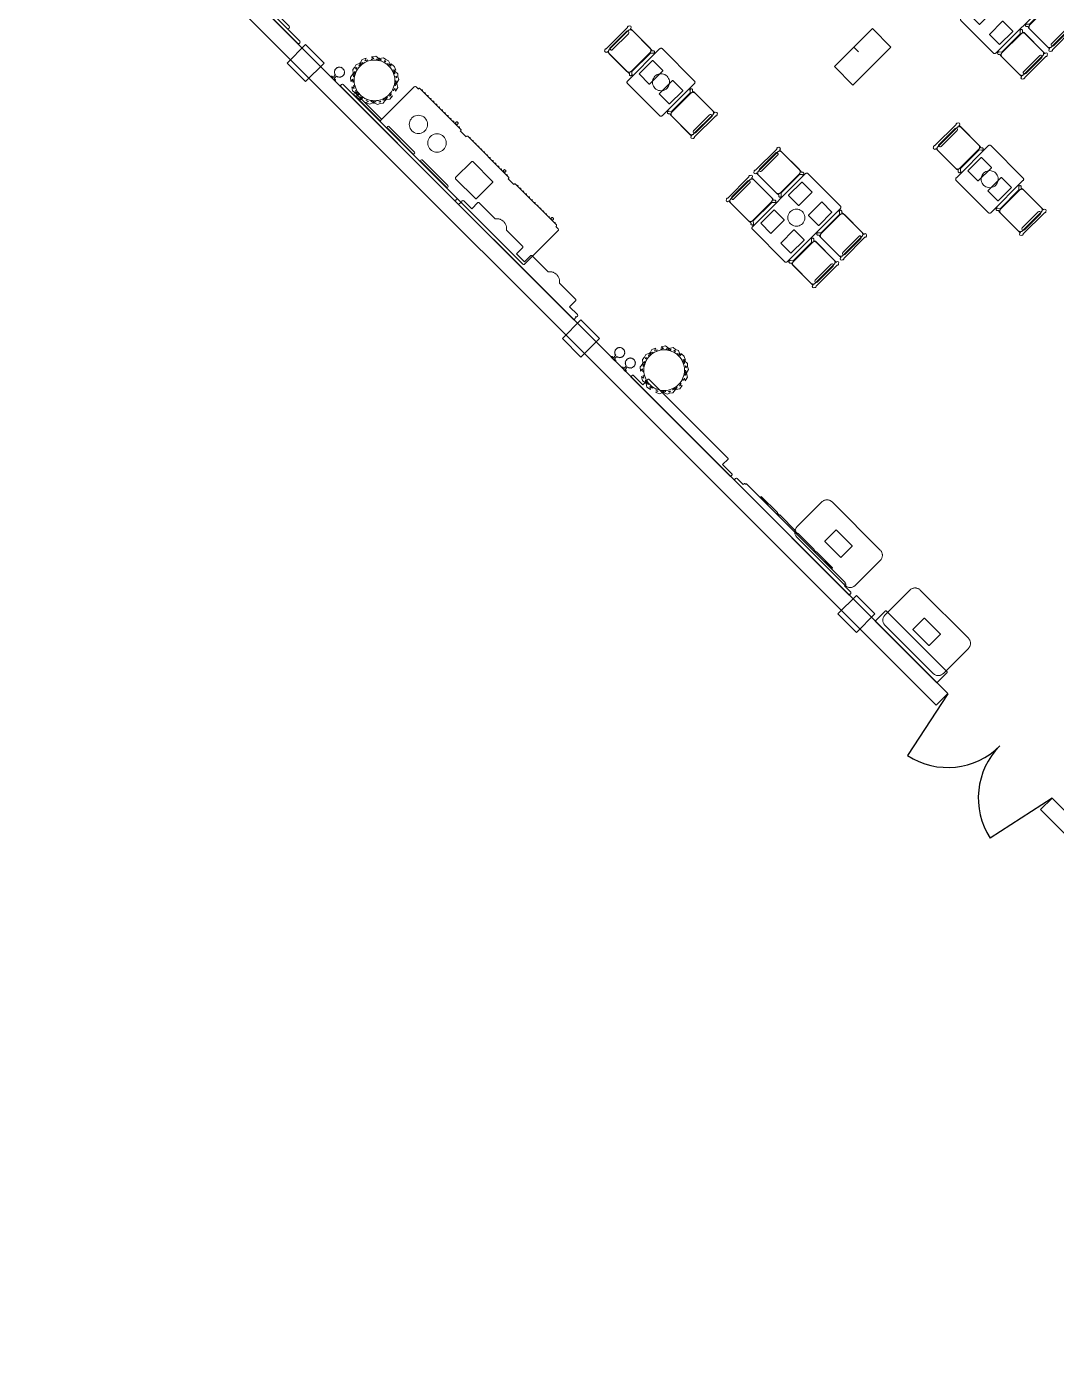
# Model space of a CAD drawing. Extents: x 2172.2 to 2210.6, y 415.3 to 458.1.
# Drawn here: x 2172.39 to 2188.09, y 416.84 to 437.28 of the extents above; entities that cross this region are included whole.
import ezdxf

# ---------------------------------------------------------------- set-up
doc = ezdxf.new("R2010")
doc.units = 0
for name, color, linetype, lineweight in [('AYAA_M3_CHAIRS', 7, 'CONTINUOUS', 18), ('AYAA_M3_COLUMNS', 7, 'CONTINUOUS', 30), ('AYAA_M3_FINE_DETAIL', 7, 'CONTINUOUS', 9), ('AYAA_M3_PLANTS', 7, 'CONTINUOUS', 18), ('AYAA_M3_SERVICE', 7, 'CONTINUOUS', 18), ('AYAA_M3_TABLES', 7, 'CONTINUOUS', 18), ('AYAA_M3_WALL_DECOR', 7, 'CONTINUOUS', 13), ('AYAA_M3_WALL_LIGHTS', 7, 'CONTINUOUS', 13), ('AYAA_M3_WALLS', 7, 'CONTINUOUS', 30)]:
    doc.layers.add(name, color=color, linetype=linetype, lineweight=lineweight)

# ---------------------------------------------------------------- blocks, each defined once
blk = doc.blocks.new('AYAA_M3_ARCHITECTURE')
at = {"layer": 'AYAA_M3_COLUMNS', "linetype": 'CONTINUOUS', "lineweight": -2}
for points in [[(-4.993355, 2.969164), (-4.710547, 3.251969), (-4.427707, 2.969129), (-5.007532, 2.389305), (-5.29034, 2.67218), (-4.993366, 2.969152), (-4.921082, 2.896874)], [(-13.071875, 2.724963), (-13.354713, 2.442124), (-13.637522, 2.724998), (-13.354713, 3.007803)], [(-9.155142, -1.192626), (-8.872302, -1.475465), (-9.155142, -1.758305), (-9.43795, -1.47543)], [(-4.672302, -5.675465), (-4.955142, -5.958305), (-5.23795, -5.67543), (-4.955142, -5.392626)]]:
    blk.add_lwpolyline(points, close=True, dxfattribs=at)
at = {"layer": 'AYAA_M3_WALLS', "linetype": 'CONTINUOUS', "lineweight": -2}
for points in [[(-17.430969, 6.977996), (-3.56182, -6.891153), (-3.738596, -7.06793), (-17.607746, 6.80122)], [(6.354817, -17.161343), (-2.147606, -8.65892), (-1.970829, -8.482143), (6.531594, -16.984568)]]:
    blk.add_lwpolyline(points, close=True, dxfattribs=at)
blk = doc.blocks.new('AYAA_M3_DOOR_D3')
at = {"color": 0, "linetype": 'CONTINUOUS'}
for points in [[(-1.125, 0), (-0.891, 1.1)], [(1.125, 0), (0.891, 1.1)]]:
    blk.add_lwpolyline(points, dxfattribs=at)
at = {"color": 0}
for centre, start, end in [((-1.125, 0), 0, 78), ((1.125, 0), 102, 180)]:
    blk.add_arc(centre, 1.125, start, end, dxfattribs=at)
blk = doc.blocks.new('AYAA_M3_UNIQUE_WALL_COMPOSITION_08')
at = {"color": 0, "linetype": 'CONTINUOUS', "lineweight": -2}
blk.add_lwpolyline([(-0.6648, 0.008), (0.6648, 0.008), (0.6648, -0.003), (0.663994, -0.003), (0.6648, -0.006), (0.6648, -0.214), (0.663998, -0.216996), (0.661796, -0.219198), (0.6588, -0.22), (-0.6588, -0.22), (-0.661796, -0.219198), (-0.663998, -0.216996), (-0.6648, -0.214), (-0.6648, -0.006), (-0.663994, -0.003), (-0.6648, -0.003)], close=True, dxfattribs=at)
blk = doc.blocks.new('AYAA_M3_SCONCE')
at = {"color": 0, "linetype": 'CONTINUOUS', "lineweight": -2}
blk.add_lwpolyline([(-0.066057, -0.178967), (-0.064423, -0.178291), (-0.064952, -0.1775), (-0.069291, -0.168701), (-0.071015, -0.163622), (-0.072921, -0.164412), (-0.075043, -0.163533), (-0.075921, -0.161412), (-0.075043, -0.15929), (-0.072921, -0.158412), (-0.072618, -0.158538), (-0.074358, -0.149789), (-0.074835, -0.142517), (-0.076, -0.143), (-0.078121, -0.142121), (-0.079, -0.14), (-0.078121, -0.137879), (-0.076, -0.137), (-0.074835, -0.137483), (-0.074358, -0.130211), (-0.072618, -0.121462), (-0.072921, -0.121588), (-0.075043, -0.12071), (-0.075921, -0.118588), (-0.075043, -0.116467), (-0.072921, -0.115588), (-0.071015, -0.116378), (-0.069291, -0.111299), (-0.064952, -0.1025), (-0.064423, -0.101709), (-0.066057, -0.101033), (-0.066935, -0.098911), (-0.066057, -0.09679), (-0.063935, -0.095911), (-0.061814, -0.09679), (-0.061555, -0.097416), (-0.059501, -0.094343), (-0.053033, -0.086967), (-0.050898, -0.085095), (-0.051891, -0.084684), (-0.052769, -0.082563), (-0.051891, -0.080442), (-0.049769, -0.079563), (-0.047648, -0.080442), (-0.0471, -0.081764), (-0.045657, -0.080499), (-0.0375, -0.075048), (-0.033493, -0.073072), (-0.033693, -0.072989), (-0.034572, -0.070868), (-0.033693, -0.068747), (-0.031572, -0.067868), (-0.02945, -0.068747), (-0.028646, -0.07069), (-0.019411, -0.067556), (-0.013177, -0.066316), (-0.013816, -0.064774), (-0.012937, -0.062652), (-0.012, -0.062264), (-0.012, -0.014), (-0.037, -0.014), (-0.040995, -0.012931), (-0.043931, -0.009995), (-0.045, -0.006), (-0.043931, -0.002005), (-0.040995, 0.000931), (-0.037, 0.002), (0.037, 0.002), (0.040995, 0.000931), (0.043931, -0.002005), (0.045, -0.006), (0.043931, -0.009995), (0.040995, -0.012931), (0.037, -0.014), (0.012, -0.014), (0.012, -0.062264), (0.012937, -0.062652), (0.013816, -0.064774), (0.013177, -0.066316), (0.019411, -0.067556), (0.028646, -0.07069), (0.02945, -0.068747), (0.031572, -0.067868), (0.033693, -0.068747), (0.034572, -0.070868), (0.033693, -0.072989), (0.033493, -0.073072), (0.0375, -0.075048), (0.045657, -0.080499), (0.0471, -0.081764), (0.047648, -0.080442), (0.049769, -0.079563), (0.051891, -0.080442), (0.052769, -0.082563), (0.051891, -0.084684), (0.050898, -0.085095), (0.053033, -0.086967), (0.059501, -0.094343), (0.061555, -0.097416), (0.061814, -0.09679), (0.063935, -0.095911), (0.066057, -0.09679), (0.066935, -0.098911), (0.066057, -0.101033), (0.064423, -0.101709), (0.064952, -0.1025), (0.069291, -0.111299), (0.071015, -0.116378), (0.072921, -0.115588), (0.075043, -0.116467), (0.075921, -0.118588), (0.075043, -0.12071), (0.072921, -0.121588), (0.072618, -0.121462), (0.074358, -0.130211), (0.074835, -0.137483), (0.076, -0.137), (0.078121, -0.137879), (0.079, -0.14), (0.078121, -0.142121), (0.076, -0.143), (0.074835, -0.142517), (0.074358, -0.149789), (0.072618, -0.158538), (0.072921, -0.158412), (0.075043, -0.15929), (0.075921, -0.161412), (0.075043, -0.163533), (0.072921, -0.164412), (0.071015, -0.163622), (0.069291, -0.168701), (0.064952, -0.1775), (0.064423, -0.178291), (0.066057, -0.178967), (0.066935, -0.181089), (0.066057, -0.18321), (0.063935, -0.184089), (0.061814, -0.18321), (0.061555, -0.182584), (0.059501, -0.185657), (0.053033, -0.193033), (0.050898, -0.194905), (0.051891, -0.195316), (0.052769, -0.197437), (0.051891, -0.199558), (0.049769, -0.200437), (0.047648, -0.199558), (0.0471, -0.198236), (0.045657, -0.199501), (0.0375, -0.204952), (0.033493, -0.206928), (0.033693, -0.207011), (0.034572, -0.209132), (0.033693, -0.211253), (0.031572, -0.212132), (0.02945, -0.211253), (0.028646, -0.20931), (0.019411, -0.212444), (0.013177, -0.213684), (0.013816, -0.215226), (0.012937, -0.217348), (0.010816, -0.218226), (0.008695, -0.217348), (0.007816, -0.215226), (0.008131, -0.214467), (0, -0.215), (-0.008131, -0.214467), (-0.007816, -0.215226), (-0.008695, -0.217348), (-0.010816, -0.218226), (-0.012937, -0.217348), (-0.013816, -0.215226), (-0.013177, -0.213684), (-0.019411, -0.212444), (-0.028646, -0.20931), (-0.02945, -0.211253), (-0.031572, -0.212132), (-0.033693, -0.211253), (-0.034572, -0.209132), (-0.033693, -0.207011), (-0.033493, -0.206928), (-0.0375, -0.204952), (-0.045657, -0.199501), (-0.0471, -0.198236), (-0.047648, -0.199558), (-0.049769, -0.200437), (-0.051891, -0.199558), (-0.052769, -0.197437), (-0.051891, -0.195316), (-0.050898, -0.194905), (-0.053033, -0.193033), (-0.059501, -0.185657), (-0.061555, -0.182584), (-0.061814, -0.18321), (-0.063935, -0.184089), (-0.066057, -0.18321), (-0.066935, -0.181089)], close=True, dxfattribs=at)
blk = doc.blocks.new('AYAA_M3_UNIQUE_WALL_COMPOSITION_21')
at = {"color": 0, "linetype": 'CONTINUOUS', "lineweight": -2}
for points in [[(-1.086511, -0.075719), (-1.091239, -0.070992), (-1.09296, -0.06456), (-1.09296, -0.04524), (-1.22544, -0.04524), (-1.233709, -0.043028), (-1.239788, -0.036949), (-1.242, -0.02868), (-1.242, -0.0204), (-1.239788, -0.012131), (-1.234257, -0.0066), (-1.242, -0.0066), (-1.242, 0.00352), (1.242, 0.00352), (1.242, -0.0066), (1.234257, -0.0066), (1.239788, -0.012131), (1.242, -0.0204), (1.242, -0.02868), (1.239788, -0.036949), (1.233709, -0.043028), (1.22544, -0.04524), (1.09296, -0.04524), (1.09296, -0.06456), (1.091239, -0.070992), (1.086511, -0.075719), (1.08008, -0.07744), (1.064778, -0.07744), (1.065357, -0.077595), (1.067045, -0.079283), (1.06766, -0.08158), (1.06766, -0.08342), (1.067046, -0.085717), (1.065357, -0.087405), (1.06306, -0.08802), (-1.06306, -0.08802), (-1.065357, -0.087405), (-1.067045, -0.085717), (-1.06766, -0.08342), (-1.06766, -0.08158), (-1.067045, -0.079283), (-1.065357, -0.077595), (-1.064778, -0.07744), (-1.08008, -0.07744)], [(-0.617262, -0.101504), (-0.619418, -0.0963), (-0.617262, -0.091096), (-0.612058, -0.08894), (0.612058, -0.08894), (0.617253, -0.091096), (0.619405, -0.0963), (0.617253, -0.101504), (0.612058, -0.10366), (0.77004, -0.10366), (0.771054, -0.104738), (0.771474, -0.10734), (0.771054, -0.109942), (0.77004, -0.11102), (0.42228, -0.11102), (0.421266, -0.109942), (0.420846, -0.10734), (0.421266, -0.104738), (0.42228, -0.10366), (0.3726, -0.10366), (0.373614, -0.104738), (0.374034, -0.10734), (0.373614, -0.109942), (0.3726, -0.11102), (0.02484, -0.11102), (0.023826, -0.109942), (0.023406, -0.10734), (0.023826, -0.104738), (0.02484, -0.10366), (-0.02484, -0.10366), (-0.023826, -0.104738), (-0.023406, -0.10734), (-0.023826, -0.109942), (-0.02484, -0.11102), (-0.3726, -0.11102), (-0.373614, -0.109942), (-0.374034, -0.10734), (-0.373614, -0.104738), (-0.3726, -0.10366), (-0.42228, -0.10366), (-0.421266, -0.104738), (-0.420846, -0.10734), (-0.421266, -0.109942), (-0.42228, -0.11102), (-0.77004, -0.11102), (-0.771054, -0.109942), (-0.771474, -0.10734), (-0.771054, -0.104738), (-0.77004, -0.10366), (-0.612058, -0.10366)]]:
    blk.add_lwpolyline(points, close=True, dxfattribs=at)
blk = doc.blocks.new('AYAA_M3_UNIQUE_WALL_COMPOSITION_22')
at = {"color": 0, "linetype": 'CONTINUOUS', "lineweight": -2}
blk.add_lwpolyline([(-0.857209, -0.178019), (-0.859255, -0.175973), (-0.86, -0.17319), (-0.86, -0.05494), (-1.060667, -0.05494), (-1.067824, -0.053025), (-1.073085, -0.047764), (-1.075, -0.040606), (-1.075, -0.03344), (-1.073085, -0.026283), (-1.068298, -0.021495), (-1.075, -0.021495), (-1.075, -0.012736), (1.075, -0.012736), (1.075, -0.021495), (1.068298, -0.021495), (1.073085, -0.026283), (1.075, -0.03344), (1.075, -0.040606), (1.073085, -0.047764), (1.067824, -0.053025), (1.060667, -0.05494), (0.86, -0.05494), (0.86, -0.17319), (0.859255, -0.175973), (0.857209, -0.178019), (0.854426, -0.178764), (-0.854426, -0.178764)], close=True, dxfattribs=at)
blk = doc.blocks.new('AYAA_M3_UNIQUE_WALL_COMPOSITION_23')
at = {"color": 0, "linetype": 'CONTINUOUS', "lineweight": -2}
blk.add_lwpolyline([(-0.600037, -0.254052), (-0.609418, -0.251864), (-0.618636, -0.249068), (-0.627651, -0.245675), (-0.636425, -0.2417), (-0.64492, -0.237159), (-0.6531, -0.232072), (-0.66093, -0.226462), (-0.668376, -0.220351), (-0.675406, -0.213766), (-0.681991, -0.206736), (-0.688102, -0.19929), (-0.692981, -0.19248), (-1.0465, -0.19248), (-1.051094, -0.191251), (-1.054471, -0.187874), (-1.0557, -0.18328), (-1.0557, -0.04942), (-1.22544, -0.04942), (-1.233709, -0.047208), (-1.239788, -0.041129), (-1.242, -0.03286), (-1.242, -0.02458), (-1.239788, -0.016311), (-1.233709, -0.010232), (-1.22716, -0.00848), (-1.242, -0.00848), (-1.242, 0.04488), (1.242, 0.04488), (1.242, -0.00848), (1.22716, -0.00848), (1.233709, -0.010232), (1.239788, -0.016311), (1.242, -0.02458), (1.242, -0.03286), (1.239788, -0.041129), (1.233709, -0.047208), (1.22544, -0.04942), (1.0557, -0.04942), (1.0557, -0.18328), (1.054471, -0.187874), (1.051094, -0.191251), (1.0465, -0.19248), (0.692981, -0.19248), (0.688102, -0.19929), (0.681991, -0.206736), (0.675406, -0.213766), (0.668376, -0.220351), (0.66093, -0.226462), (0.6531, -0.232072), (0.64492, -0.237159), (0.636425, -0.2417), (0.627651, -0.245675), (0.618636, -0.249068), (0.609418, -0.251864), (0.600037, -0.254052), (0.590533, -0.255621), (0.580947, -0.256565), (0.57132, -0.25688), (0.561693, -0.256565), (0.552107, -0.255621), (0.542603, -0.254052), (0.533222, -0.251864), (0.524004, -0.249068), (0.514989, -0.245675), (0.506215, -0.2417), (0.49772, -0.237159), (0.48954, -0.232072), (0.48171, -0.226462), (0.474264, -0.220351), (0.467234, -0.213766), (0.460649, -0.206736), (0.454538, -0.19929), (0.449659, -0.19248), (0.09614, -0.19248), (0.091546, -0.191251), (0.088169, -0.187874), (0.08694, -0.18328), (0.08694, -0.04942), (-0.08694, -0.04942), (-0.08694, -0.18328), (-0.088169, -0.187874), (-0.091546, -0.191251), (-0.09614, -0.19248), (-0.449659, -0.19248), (-0.454538, -0.19929), (-0.460649, -0.206736), (-0.467234, -0.213766), (-0.474264, -0.220351), (-0.48171, -0.226462), (-0.48954, -0.232072), (-0.49772, -0.237159), (-0.506215, -0.2417), (-0.514989, -0.245675), (-0.524004, -0.249068), (-0.533222, -0.251864), (-0.542603, -0.254052), (-0.552107, -0.255621), (-0.561693, -0.256565), (-0.57132, -0.25688), (-0.580947, -0.256565), (-0.590533, -0.255621)], close=True, dxfattribs=at)
blk = doc.blocks.new('AYAA_M3_UNIQUE_WALL_COMPOSITION_24')
at = {"color": 0, "linetype": 'CONTINUOUS', "lineweight": -2}
for points in [[(-1.242, -0.00548), (-1.242, 0.00464), (1.242, 0.00464), (1.242, -0.00548), (1.234257, -0.00548), (1.239788, -0.011011), (1.242, -0.01928), (1.242, -0.02756), (1.239788, -0.035829), (1.233709, -0.041908), (1.22544, -0.04412), (-1.22544, -0.04412), (-1.233709, -0.041908), (-1.239788, -0.035829), (-1.242, -0.02756), (-1.242, -0.01928), (-1.239788, -0.011011), (-1.234257, -0.00548)], [(-1.00807, -0.05587), (-0.99636, -0.05102), (-0.44436, -0.05102), (-0.434219, -0.05587), (-0.430019, -0.06758), (-0.434219, -0.07929), (-0.44436, -0.08414), (-0.99636, -0.08414), (-1.00807, -0.07929), (-1.01292, -0.06758)], [(-0.276, -0.05102), (0.276, -0.05102), (0.286141, -0.05587), (0.290341, -0.06758), (0.286141, -0.07929), (0.276, -0.08414), (-0.276, -0.08414), (-0.28771, -0.07929), (-0.29256, -0.06758), (-0.28771, -0.05587)], [(0.44436, -0.05102), (0.99636, -0.05102), (1.006501, -0.05587), (1.010701, -0.06758), (1.006501, -0.07929), (0.99636, -0.08414), (0.44436, -0.08414), (0.43265, -0.07929), (0.4278, -0.06758), (0.43265, -0.05587)]]:
    blk.add_lwpolyline(points, close=True, dxfattribs=at)
blk = doc.blocks.new('AYAA_M3_UNIQUE_WALL_COMPOSITION_25')
at = {"color": 0, "linetype": 'CONTINUOUS', "lineweight": -2}
for points in [[(-1.242, 0.00436), (1.242, 0.00436), (1.242, -0.00576), (1.234257, -0.00576), (1.239788, -0.011291), (1.242, -0.01956), (1.242, -0.02784), (1.239788, -0.036109), (1.233709, -0.042188), (1.22544, -0.0444), (-1.22544, -0.0444), (-1.233709, -0.042188), (-1.239788, -0.036109), (-1.242, -0.02784), (-1.242, -0.01956), (-1.239788, -0.011291), (-1.234257, -0.00576), (-1.242, -0.00576)], [(-0.945518, -0.04486), (-0.596095, -0.04486), (-0.584101, -0.049834), (-0.572093, -0.04486), (-0.314493, -0.04486), (-0.298243, -0.051597), (-0.291512, -0.06786), (-0.298243, -0.084123), (-0.314493, -0.09086), (-0.572093, -0.09086), (-0.584101, -0.085886), (-0.596095, -0.09086), (-0.945518, -0.09086), (-0.961781, -0.084123), (-0.968518, -0.06786), (-0.961781, -0.051597)], [(-0.268469, -0.04486), (0.1288, -0.04486), (0.137619, -0.04852), (0.146454, -0.04486), (0.404054, -0.04486), (0.41477, -0.049303), (0.425495, -0.04486), (0.921633, -0.04486), (0.937866, -0.051597), (0.94459, -0.06786), (0.937866, -0.084123), (0.921633, -0.09086), (0.425495, -0.09086), (0.41477, -0.086417), (0.404054, -0.09086), (0.146454, -0.09086), (0.137619, -0.0872), (0.1288, -0.09086), (-0.268469, -0.09086), (-0.284733, -0.084123), (-0.291469, -0.06786), (-0.284733, -0.051597)]]:
    blk.add_lwpolyline(points, close=True, dxfattribs=at)
blk = doc.blocks.new('AYAA_M3_DINING_TWO_SQUARE')
at = {"color": 0, "linetype": 'CONTINUOUS', "lineweight": -2}
blk.add_lwpolyline([(-0.374615, 0.353911), (-0.373471, 0.357725), (-0.371594, 0.36135), (-0.369032, 0.364695), (-0.365847, 0.367678), (-0.362118, 0.370225), (-0.357937, 0.372275), (-0.353407, 0.373776), (-0.348639, 0.374692), (-0.34375, 0.375), (0.34375, 0.375), (0.348639, 0.374692), (0.353407, 0.373776), (0.357937, 0.372275), (0.362118, 0.370225), (0.365847, 0.367678), (0.369032, 0.364695), (0.371594, 0.36135), (0.373471, 0.357725), (0.374615, 0.353911), (0.375, 0.35), (0.375, -0.35), (0.374615, -0.353911), (0.373471, -0.357725), (0.371594, -0.36135), (0.369032, -0.364695), (0.365847, -0.367678), (0.362118, -0.370225), (0.357937, -0.372275), (0.353407, -0.373776), (0.348639, -0.374692), (0.34375, -0.375), (-0.34375, -0.375), (-0.348639, -0.374692), (-0.353407, -0.373776), (-0.357937, -0.372275), (-0.362118, -0.370225), (-0.365847, -0.367678), (-0.369032, -0.364695), (-0.371594, -0.36135), (-0.373471, -0.357725), (-0.374615, -0.353911), (-0.375, -0.35), (-0.375, 0.35)], close=True, dxfattribs=at)
at = {"layer": 'AYAA_M3_FINE_DETAIL', "linetype": 'CONTINUOUS', "lineweight": -2}
for points in [[(-0.144733, 0.106001), (-0.145, 0.107), (-0.145, 0.323), (-0.144733, 0.323999), (-0.143999, 0.324733), (-0.143, 0.325), (0.143, 0.325), (0.143999, 0.324733), (0.144733, 0.323999), (0.145, 0.323), (0.145, 0.107), (0.144733, 0.106001), (0.143999, 0.105267), (0.143, 0.105), (-0.143, 0.105), (-0.143999, 0.105267)], [(-0.123637, 0.040172), (-0.115831, 0.059019), (-0.105172, 0.076412), (-0.091924, 0.091924), (-0.076412, 0.105172), (-0.059019, 0.115831), (-0.040172, 0.123637), (-0.020336, 0.128399), (0, 0.13), (0.020336, 0.128399), (0.040172, 0.123637), (0.059019, 0.115831), (0.076412, 0.105172), (0.091924, 0.091924), (0.105172, 0.076412), (0.115831, 0.059019), (0.123637, 0.040172), (0.128399, 0.020336), (0.13, 0), (0.128399, -0.020336), (0.123637, -0.040172), (0.115831, -0.059019), (0.105172, -0.076412), (0.091924, -0.091924), (0.076412, -0.105172), (0.059019, -0.115831), (0.040172, -0.123637), (0.020336, -0.128399), (0, -0.13), (-0.020336, -0.128399), (-0.040172, -0.123637), (-0.059019, -0.115831), (-0.076412, -0.105172), (-0.091924, -0.091924), (-0.105172, -0.076412), (-0.115831, -0.059019), (-0.123637, -0.040172), (-0.128399, -0.020336), (-0.13, 0), (-0.128399, 0.020336)], [(-0.144733, -0.106001), (-0.143999, -0.105267), (-0.143, -0.105), (0.143, -0.105), (0.143999, -0.105267), (0.144733, -0.106001), (0.145, -0.107), (0.145, -0.323), (0.144733, -0.323999), (0.143999, -0.324733), (0.143, -0.325), (-0.143, -0.325), (-0.143999, -0.324733), (-0.144733, -0.323999), (-0.145, -0.323), (-0.145, -0.107)]]:
    blk.add_lwpolyline(points, close=True, dxfattribs=at)
blk = doc.blocks.new('AYAA_M3_CHAIR_OLIVE')
at = {"color": 0, "linetype": 'CONTINUOUS', "lineweight": -2}
for points in [[(-0.255, -0.233), (-0.242972, -0.233), (-0.245992, -0.22998), (-0.25, -0.215), (-0.25, 0.215), (-0.245992, 0.22998), (-0.240149, 0.235823), (-0.252556, 0.249383), (-0.254118, 0.250179), (-0.258321, 0.254382), (-0.26102, 0.259679), (-0.26195, 0.26555), (-0.26102, 0.271421), (-0.258321, 0.276718), (-0.254118, 0.280921), (-0.248821, 0.28362), (-0.24295, 0.28455), (-0.237079, 0.28362), (-0.231782, 0.280921), (-0.227579, 0.276718), (-0.22608, 0.273776), (-0.20172, 0.24715), (-0.200943, 0.245), (0.200943, 0.245), (0.20172, 0.24715), (0.22608, 0.273776), (0.227579, 0.276718), (0.231782, 0.280921), (0.237079, 0.28362), (0.24295, 0.28455), (0.248821, 0.28362), (0.254118, 0.280921), (0.258321, 0.276718), (0.26102, 0.271421), (0.26195, 0.26555), (0.26102, 0.259679), (0.258321, 0.254382), (0.254118, 0.250179), (0.252556, 0.249383), (0.240149, 0.235823), (0.245992, 0.22998), (0.25, 0.215), (0.25, -0.215), (0.245992, -0.22998), (0.242972, -0.233), (0.255, -0.233), (0.270556, -0.239444), (0.277, -0.255), (0.270556, -0.270556), (0.259027, -0.275332), (0.258321, -0.276718), (0.254118, -0.280921), (0.248821, -0.28362), (0.24295, -0.28455), (0.237079, -0.28362), (0.231782, -0.280921), (0.227861, -0.277), (-0.227861, -0.277), (-0.231782, -0.280921), (-0.237079, -0.28362), (-0.24295, -0.28455), (-0.248821, -0.28362), (-0.254118, -0.280921), (-0.258321, -0.276718), (-0.259027, -0.275332), (-0.270556, -0.270556), (-0.277, -0.255), (-0.270556, -0.239444)], [(-0.247475, -0.204863), (-0.248872, -0.200013), (-0.249717, -0.195038), (-0.25, -0.19), (-0.25, 0.19), (-0.249717, 0.195038), (-0.248872, 0.200013), (-0.247475, 0.204863), (-0.245544, 0.209525), (-0.243103, 0.213941), (-0.240182, 0.218057), (-0.23682, 0.22182), (-0.233057, 0.225182), (-0.228941, 0.228103), (-0.224525, 0.230544), (-0.219863, 0.232475), (-0.215013, 0.233872), (-0.210038, 0.234717), (-0.205, 0.235), (0.205, 0.235), (0.210038, 0.234717), (0.215013, 0.233872), (0.219863, 0.232475), (0.224525, 0.230544), (0.228941, 0.228103), (0.233057, 0.225182), (0.23682, 0.22182), (0.240182, 0.218057), (0.243103, 0.213941), (0.245544, 0.209525), (0.247475, 0.204863), (0.248872, 0.200013), (0.249717, 0.195038), (0.25, 0.19), (0.25, -0.19), (0.249717, -0.195038), (0.248872, -0.200013), (0.247475, -0.204863), (0.245544, -0.209525), (0.243103, -0.213941), (0.240182, -0.218057), (0.23682, -0.22182), (0.233057, -0.225182), (0.228941, -0.228103), (0.224525, -0.230544), (0.219863, -0.232475), (0.215013, -0.233872), (0.210038, -0.234717), (0.205, -0.235), (-0.205, -0.235), (-0.210038, -0.234717), (-0.215013, -0.233872), (-0.219863, -0.232475), (-0.224525, -0.230544), (-0.228941, -0.228103), (-0.233057, -0.225182), (-0.23682, -0.22182), (-0.240182, -0.218057), (-0.243103, -0.213941), (-0.245544, -0.209525)], [(-0.183735, -0.203506), (-0.1725, -0.2005), (0.1725, -0.2005), (0.183735, -0.203506), (0.191994, -0.211765), (0.195, -0.223), (0.191994, -0.234235), (0.183735, -0.242494), (0.1725, -0.2455), (-0.1725, -0.2455), (-0.183735, -0.242494), (-0.191994, -0.234235), (-0.195, -0.223), (-0.191994, -0.211765)]]:
    blk.add_lwpolyline(points, close=True, dxfattribs=at)
blk = doc.blocks.new('AYAA_M3_DINING_2')
at = {"color": 0, "linetype": 'CONTINUOUS', "lineweight": -2}
blk.add_lwpolyline([(-0.599692, 0.353911), (-0.598776, 0.357725), (-0.597275, 0.36135), (-0.595225, 0.364695), (-0.592678, 0.367678), (-0.589695, 0.370225), (-0.58635, 0.372275), (-0.582725, 0.373776), (-0.578911, 0.374692), (-0.575, 0.375), (0.575, 0.375), (0.578911, 0.374692), (0.582725, 0.373776), (0.58635, 0.372275), (0.589695, 0.370225), (0.592678, 0.367678), (0.595225, 0.364695), (0.597275, 0.36135), (0.598776, 0.357725), (0.599692, 0.353911), (0.6, 0.35), (0.6, -0.35), (0.599692, -0.353911), (0.598776, -0.357725), (0.597275, -0.36135), (0.595225, -0.364695), (0.592678, -0.367678), (0.589695, -0.370225), (0.58635, -0.372275), (0.582725, -0.373776), (0.578911, -0.374692), (0.575, -0.375), (-0.575, -0.375), (-0.578911, -0.374692), (-0.582725, -0.373776), (-0.58635, -0.372275), (-0.589695, -0.370225), (-0.592678, -0.367678), (-0.595225, -0.364695), (-0.597275, -0.36135), (-0.598776, -0.357725), (-0.599692, -0.353911), (-0.6, -0.35), (-0.6, 0.35)], close=True, dxfattribs=at)
at = {"layer": 'AYAA_M3_FINE_DETAIL', "linetype": 'CONTINUOUS', "lineweight": -2}
for points in [[(-0.443, 0.325), (-0.157, 0.325), (-0.156001, 0.324733), (-0.155267, 0.323999), (-0.155, 0.323), (-0.155, 0.107), (-0.155267, 0.106001), (-0.156001, 0.105267), (-0.157, 0.105), (-0.443, 0.105), (-0.443999, 0.105267), (-0.444733, 0.106001), (-0.445, 0.107), (-0.445, 0.323), (-0.444733, 0.323999), (-0.443999, 0.324733)], [(0.155, 0.323), (0.155267, 0.323999), (0.156001, 0.324733), (0.157, 0.325), (0.443, 0.325), (0.443999, 0.324733), (0.444733, 0.323999), (0.445, 0.323), (0.445, 0.107), (0.444733, 0.106001), (0.443999, 0.105267), (0.443, 0.105), (0.157, 0.105), (0.156001, 0.105267), (0.155267, 0.106001), (0.155, 0.107)], [(-0.123637, 0.040172), (-0.115831, 0.059019), (-0.105172, 0.076412), (-0.091924, 0.091924), (-0.076412, 0.105172), (-0.059019, 0.115831), (-0.040172, 0.123637), (-0.020336, 0.128399), (0, 0.13), (0.020336, 0.128399), (0.040172, 0.123637), (0.059019, 0.115831), (0.076412, 0.105172), (0.091924, 0.091924), (0.105172, 0.076412), (0.115831, 0.059019), (0.123637, 0.040172), (0.128399, 0.020336), (0.13, 0), (0.128399, -0.020336), (0.123637, -0.040172), (0.115831, -0.059019), (0.105172, -0.076412), (0.091924, -0.091924), (0.076412, -0.105172), (0.059019, -0.115831), (0.040172, -0.123637), (0.020336, -0.128399), (0, -0.13), (-0.020336, -0.128399), (-0.040172, -0.123637), (-0.059019, -0.115831), (-0.076412, -0.105172), (-0.091924, -0.091924), (-0.105172, -0.076412), (-0.115831, -0.059019), (-0.123637, -0.040172), (-0.128399, -0.020336), (-0.13, 0), (-0.128399, 0.020336)], [(-0.443999, -0.105267), (-0.443, -0.105), (-0.157, -0.105), (-0.156001, -0.105267), (-0.155267, -0.106001), (-0.155, -0.107), (-0.155, -0.323), (-0.155267, -0.323999), (-0.156001, -0.324733), (-0.157, -0.325), (-0.443, -0.325), (-0.443999, -0.324733), (-0.444733, -0.323999), (-0.445, -0.323), (-0.445, -0.107), (-0.444733, -0.106001)], [(0.155267, -0.106001), (0.156001, -0.105267), (0.157, -0.105), (0.443, -0.105), (0.443999, -0.105267), (0.444733, -0.106001), (0.445, -0.107), (0.445, -0.323), (0.444733, -0.323999), (0.443999, -0.324733), (0.443, -0.325), (0.157, -0.325), (0.156001, -0.324733), (0.155267, -0.323999), (0.155, -0.323), (0.155, -0.107)]]:
    blk.add_lwpolyline(points, close=True, dxfattribs=at)
blk = doc.blocks.new('AYAA_M3_CHAIR_IVORY')
at = {"color": 0, "linetype": 'CONTINUOUS', "lineweight": -2}
for points in [[(-0.255, -0.233), (-0.242972, -0.233), (-0.245992, -0.22998), (-0.25, -0.215), (-0.25, 0.215), (-0.245992, 0.22998), (-0.240149, 0.235823), (-0.252556, 0.249383), (-0.254118, 0.250179), (-0.258321, 0.254382), (-0.26102, 0.259679), (-0.26195, 0.26555), (-0.26102, 0.271421), (-0.258321, 0.276718), (-0.254118, 0.280921), (-0.248821, 0.28362), (-0.24295, 0.28455), (-0.237079, 0.28362), (-0.231782, 0.280921), (-0.227579, 0.276718), (-0.22608, 0.273776), (-0.20172, 0.24715), (-0.200943, 0.245), (0.200943, 0.245), (0.20172, 0.24715), (0.22608, 0.273776), (0.227579, 0.276718), (0.231782, 0.280921), (0.237079, 0.28362), (0.24295, 0.28455), (0.248821, 0.28362), (0.254118, 0.280921), (0.258321, 0.276718), (0.26102, 0.271421), (0.26195, 0.26555), (0.26102, 0.259679), (0.258321, 0.254382), (0.254118, 0.250179), (0.252556, 0.249383), (0.240149, 0.235823), (0.245992, 0.22998), (0.25, 0.215), (0.25, -0.215), (0.245992, -0.22998), (0.242972, -0.233), (0.255, -0.233), (0.270556, -0.239444), (0.277, -0.255), (0.270556, -0.270556), (0.259027, -0.275332), (0.258321, -0.276718), (0.254118, -0.280921), (0.248821, -0.28362), (0.24295, -0.28455), (0.237079, -0.28362), (0.231782, -0.280921), (0.227861, -0.277), (-0.227861, -0.277), (-0.231782, -0.280921), (-0.237079, -0.28362), (-0.24295, -0.28455), (-0.248821, -0.28362), (-0.254118, -0.280921), (-0.258321, -0.276718), (-0.259027, -0.275332), (-0.270556, -0.270556), (-0.277, -0.255), (-0.270556, -0.239444)], [(-0.247475, -0.204863), (-0.248872, -0.200013), (-0.249717, -0.195038), (-0.25, -0.19), (-0.25, 0.19), (-0.249717, 0.195038), (-0.248872, 0.200013), (-0.247475, 0.204863), (-0.245544, 0.209525), (-0.243103, 0.213941), (-0.240182, 0.218057), (-0.23682, 0.22182), (-0.233057, 0.225182), (-0.228941, 0.228103), (-0.224525, 0.230544), (-0.219863, 0.232475), (-0.215013, 0.233872), (-0.210038, 0.234717), (-0.205, 0.235), (0.205, 0.235), (0.210038, 0.234717), (0.215013, 0.233872), (0.219863, 0.232475), (0.224525, 0.230544), (0.228941, 0.228103), (0.233057, 0.225182), (0.23682, 0.22182), (0.240182, 0.218057), (0.243103, 0.213941), (0.245544, 0.209525), (0.247475, 0.204863), (0.248872, 0.200013), (0.249717, 0.195038), (0.25, 0.19), (0.25, -0.19), (0.249717, -0.195038), (0.248872, -0.200013), (0.247475, -0.204863), (0.245544, -0.209525), (0.243103, -0.213941), (0.240182, -0.218057), (0.23682, -0.22182), (0.233057, -0.225182), (0.228941, -0.228103), (0.224525, -0.230544), (0.219863, -0.232475), (0.215013, -0.233872), (0.210038, -0.234717), (0.205, -0.235), (-0.205, -0.235), (-0.210038, -0.234717), (-0.215013, -0.233872), (-0.219863, -0.232475), (-0.224525, -0.230544), (-0.228941, -0.228103), (-0.233057, -0.225182), (-0.23682, -0.22182), (-0.240182, -0.218057), (-0.243103, -0.213941), (-0.245544, -0.209525)], [(-0.183735, -0.203506), (-0.1725, -0.2005), (0.1725, -0.2005), (0.183735, -0.203506), (0.191994, -0.211765), (0.195, -0.223), (0.191994, -0.234235), (0.183735, -0.242494), (0.1725, -0.2455), (-0.1725, -0.2455), (-0.183735, -0.242494), (-0.191994, -0.234235), (-0.195, -0.223), (-0.191994, -0.211765)]]:
    blk.add_lwpolyline(points, close=True, dxfattribs=at)
blk = doc.blocks.new('AYAA_M3_SIDEBOARD')
at = {"color": 0, "linetype": 'CONTINUOUS', "lineweight": -2}
for points in [[(-1.53, -0.38), (-1.539987, -0.377328), (-1.547328, -0.369987), (-1.55, -0.36), (-1.55, 0.36), (-1.547328, 0.369987), (-1.539987, 0.377328), (-1.53, 0.38), (1.53, 0.38), (1.539987, 0.377328), (1.547328, 0.369987), (1.55, 0.36), (1.55, -0.36), (1.547328, -0.369987), (1.539987, -0.377328), (1.53, -0.38), (1.481121, -0.38), (1.48313, -0.382009), (1.485, -0.389), (1.48313, -0.395991), (1.477991, -0.40113), (1.471, -0.403), (0.589, -0.403), (0.582009, -0.40113), (0.57687, -0.395991), (0.575, -0.389), (0.57687, -0.382009), (0.578879, -0.38), (0.451121, -0.38), (0.45313, -0.382009), (0.455, -0.389), (0.45313, -0.395991), (0.447991, -0.40113), (0.441, -0.403), (-0.441, -0.403), (-0.447991, -0.40113), (-0.45313, -0.395991), (-0.455, -0.389), (-0.45313, -0.382009), (-0.451121, -0.38), (-0.578879, -0.38), (-0.57687, -0.382009), (-0.575, -0.389), (-0.57687, -0.395991), (-0.582009, -0.40113), (-0.589, -0.403), (-1.471, -0.403), (-1.477991, -0.40113), (-1.48313, -0.395991), (-1.485, -0.389), (-1.48313, -0.382009), (-1.481121, -0.38)], [(-1.43, -0.415), (-1.433535, -0.413536), (-1.435, -0.41), (-1.433535, -0.406464), (-1.43, -0.405), (-1.426464, -0.406464), (-1.425, -0.41), (-1.426464, -0.413536)], [(-1.363461, -0.41), (-1.364926, -0.413536), (-1.368461, -0.415), (-1.371997, -0.413536), (-1.373461, -0.41), (-1.371997, -0.406464), (-1.368461, -0.405), (-1.364926, -0.406464)], [(-1.301923, -0.41), (-1.303388, -0.413536), (-1.306923, -0.415), (-1.310459, -0.413536), (-1.311923, -0.41), (-1.310459, -0.406464), (-1.306923, -0.405), (-1.303388, -0.406464)], [(-1.245385, -0.415), (-1.24892, -0.413536), (-1.250385, -0.41), (-1.24892, -0.406464), (-1.245385, -0.405), (-1.241849, -0.406464), (-1.240385, -0.41), (-1.241849, -0.413536)], [(-1.180311, -0.413536), (-1.183846, -0.415), (-1.187382, -0.413536), (-1.188846, -0.41), (-1.187382, -0.406464), (-1.183846, -0.405), (-1.180311, -0.406464), (-1.178846, -0.41)], [(-1.118772, -0.413536), (-1.122308, -0.415), (-1.125843, -0.413536), (-1.127308, -0.41), (-1.125843, -0.406464), (-1.122308, -0.405), (-1.118772, -0.406464), (-1.117308, -0.41)], [(-1.057234, -0.406464), (-1.055769, -0.41), (-1.057234, -0.413536), (-1.060769, -0.415), (-1.064305, -0.413536), (-1.065769, -0.41), (-1.064305, -0.406464), (-1.060769, -0.405)], [(-1.004231, -0.41), (-1.002766, -0.406464), (-0.999231, -0.405), (-0.995695, -0.406464), (-0.994231, -0.41), (-0.995695, -0.413536), (-0.999231, -0.415), (-1.002766, -0.413536)], [(-0.934157, -0.406464), (-0.932692, -0.41), (-0.934157, -0.413536), (-0.937692, -0.415), (-0.941228, -0.413536), (-0.942692, -0.41), (-0.941228, -0.406464), (-0.937692, -0.405)], [(-0.871154, -0.41), (-0.872618, -0.413536), (-0.876154, -0.415), (-0.879689, -0.413536), (-0.881154, -0.41), (-0.879689, -0.406464), (-0.876154, -0.405), (-0.872618, -0.406464)], [(-0.81108, -0.413536), (-0.814615, -0.415), (-0.818151, -0.413536), (-0.819615, -0.41), (-0.818151, -0.406464), (-0.814615, -0.405), (-0.81108, -0.406464), (-0.809615, -0.41)], [(-0.753077, -0.415), (-0.756612, -0.413536), (-0.758077, -0.41), (-0.756612, -0.406464), (-0.753077, -0.405), (-0.749541, -0.406464), (-0.748077, -0.41), (-0.749541, -0.413536)], [(-0.696538, -0.41), (-0.695074, -0.406464), (-0.691538, -0.405), (-0.688003, -0.406464), (-0.686538, -0.41), (-0.687306, -0.411855), (-0.686505, -0.412069), (-0.683569, -0.415005), (-0.6825, -0.419), (-0.6825, -0.435), (-0.683569, -0.438995), (-0.686505, -0.441931), (-0.6905, -0.443), (-0.7095, -0.443), (-0.713495, -0.441931), (-0.716431, -0.438995), (-0.7175, -0.435), (-0.7175, -0.419), (-0.716431, -0.415005), (-0.713495, -0.412069), (-0.7095, -0.411), (-0.696124, -0.411)], [(-0.633536, -0.413536), (-0.635, -0.41), (-0.633536, -0.406464), (-0.63, -0.405), (-0.626464, -0.406464), (-0.625, -0.41), (-0.626464, -0.413536), (-0.63, -0.415)], [(-0.396464, -0.406464), (-0.395, -0.41), (-0.396464, -0.413536), (-0.4, -0.415), (-0.403536, -0.413536), (-0.405, -0.41), (-0.403536, -0.406464), (-0.4, -0.405)], [(-0.338462, -0.405), (-0.334926, -0.406464), (-0.333462, -0.41), (-0.334926, -0.413536), (-0.338462, -0.415), (-0.341997, -0.413536), (-0.343462, -0.41), (-0.341997, -0.406464)], [(-0.276923, -0.405), (-0.273388, -0.406464), (-0.271923, -0.41), (-0.273388, -0.413536), (-0.276923, -0.415), (-0.280459, -0.413536), (-0.281923, -0.41), (-0.280459, -0.406464)], [(-0.215385, -0.405), (-0.211849, -0.406464), (-0.210385, -0.41), (-0.211849, -0.413536), (-0.215385, -0.415), (-0.21892, -0.413536), (-0.220385, -0.41), (-0.21892, -0.406464)], [(-0.153846, -0.405), (-0.150311, -0.406464), (-0.148846, -0.41), (-0.150311, -0.413536), (-0.153846, -0.415), (-0.157382, -0.413536), (-0.158846, -0.41), (-0.157382, -0.406464)], [(-0.088772, -0.406464), (-0.087308, -0.41), (-0.088772, -0.413536), (-0.092308, -0.415), (-0.095843, -0.413536), (-0.097308, -0.41), (-0.095843, -0.406464), (-0.092308, -0.405)], [(-0.025769, -0.41), (-0.027234, -0.413536), (-0.030769, -0.415), (-0.034305, -0.413536), (-0.035769, -0.41), (-0.034305, -0.406464), (-0.030769, -0.405), (-0.027234, -0.406464)], [(0.030769, -0.415), (0.027234, -0.413536), (0.025769, -0.41), (0.027234, -0.406464), (0.030769, -0.405), (0.034305, -0.406464), (0.035769, -0.41), (0.034305, -0.413536)], [(0.095843, -0.406464), (0.097308, -0.41), (0.095843, -0.413536), (0.092308, -0.415), (0.088772, -0.413536), (0.087308, -0.41), (0.088772, -0.406464), (0.092308, -0.405)], [(0.148846, -0.41), (0.150311, -0.406464), (0.153846, -0.405), (0.157382, -0.406464), (0.158846, -0.41), (0.157382, -0.413536), (0.153846, -0.415), (0.150311, -0.413536)], [(0.215385, -0.405), (0.21892, -0.406464), (0.220385, -0.41), (0.21892, -0.413536), (0.215385, -0.415), (0.211849, -0.413536), (0.210385, -0.41), (0.211849, -0.406464)], [(0.276923, -0.405), (0.280459, -0.406464), (0.281923, -0.41), (0.280459, -0.413536), (0.276923, -0.415), (0.273388, -0.413536), (0.271923, -0.41), (0.273388, -0.406464)], [(0.313569, -0.415005), (0.316505, -0.412069), (0.3205, -0.411), (0.333876, -0.411), (0.333462, -0.41), (0.334926, -0.406464), (0.338462, -0.405), (0.341997, -0.406464), (0.343462, -0.41), (0.342694, -0.411855), (0.343495, -0.412069), (0.346431, -0.415005), (0.3475, -0.419), (0.3475, -0.435), (0.346431, -0.438995), (0.343495, -0.441931), (0.3395, -0.443), (0.3205, -0.443), (0.316505, -0.441931), (0.313569, -0.438995), (0.3125, -0.435), (0.3125, -0.419)], [(0.403536, -0.413536), (0.4, -0.415), (0.396464, -0.413536), (0.395, -0.41), (0.396464, -0.406464), (0.4, -0.405), (0.403536, -0.406464), (0.405, -0.41)], [(0.625, -0.41), (0.626464, -0.406464), (0.63, -0.405), (0.633536, -0.406464), (0.635, -0.41), (0.633536, -0.413536), (0.63, -0.415), (0.626464, -0.413536)], [(0.695074, -0.413536), (0.691538, -0.415), (0.688003, -0.413536), (0.686538, -0.41), (0.688003, -0.406464), (0.691538, -0.405), (0.695074, -0.406464), (0.696538, -0.41)], [(0.749541, -0.406464), (0.753077, -0.405), (0.756612, -0.406464), (0.758077, -0.41), (0.756612, -0.413536), (0.753077, -0.415), (0.749541, -0.413536), (0.748077, -0.41)], [(0.81108, -0.406464), (0.814615, -0.405), (0.818151, -0.406464), (0.819615, -0.41), (0.818151, -0.413536), (0.814615, -0.415), (0.81108, -0.413536), (0.809615, -0.41)], [(0.879689, -0.406464), (0.881154, -0.41), (0.879689, -0.413536), (0.876154, -0.415), (0.872618, -0.413536), (0.871154, -0.41), (0.872618, -0.406464), (0.876154, -0.405)], [(0.934157, -0.406464), (0.937692, -0.405), (0.941228, -0.406464), (0.942692, -0.41), (0.941228, -0.413536), (0.937692, -0.415), (0.934157, -0.413536), (0.932692, -0.41)], [(0.995695, -0.406464), (0.999231, -0.405), (1.002766, -0.406464), (1.004231, -0.41), (1.002766, -0.413536), (0.999231, -0.415), (0.995695, -0.413536), (0.994231, -0.41)], [(1.065769, -0.41), (1.064305, -0.413536), (1.060769, -0.415), (1.057234, -0.413536), (1.055769, -0.41), (1.057234, -0.406464), (1.060769, -0.405), (1.064305, -0.406464)], [(1.125843, -0.413536), (1.122308, -0.415), (1.118772, -0.413536), (1.117308, -0.41), (1.118772, -0.406464), (1.122308, -0.405), (1.125843, -0.406464), (1.127308, -0.41)], [(1.188846, -0.41), (1.187382, -0.413536), (1.183846, -0.415), (1.180311, -0.413536), (1.178846, -0.41), (1.180311, -0.406464), (1.183846, -0.405), (1.187382, -0.406464)], [(1.250385, -0.41), (1.24892, -0.413536), (1.245385, -0.415), (1.241849, -0.413536), (1.240385, -0.41), (1.241849, -0.406464), (1.245385, -0.405), (1.24892, -0.406464)], [(1.310459, -0.413536), (1.306923, -0.415), (1.303388, -0.413536), (1.301923, -0.41), (1.303388, -0.406464), (1.306923, -0.405), (1.310459, -0.406464), (1.311923, -0.41)], [(1.346505, -0.412069), (1.3505, -0.411), (1.363875, -0.411), (1.363461, -0.41), (1.364926, -0.406464), (1.368461, -0.405), (1.371997, -0.406464), (1.373461, -0.41), (1.372693, -0.411854), (1.373495, -0.412069), (1.376431, -0.415005), (1.3775, -0.419), (1.3775, -0.435), (1.376431, -0.438995), (1.373495, -0.441931), (1.3695, -0.443), (1.3505, -0.443), (1.346505, -0.441931), (1.343569, -0.438995), (1.3425, -0.435), (1.3425, -0.419), (1.343569, -0.415005)], [(1.433535, -0.413536), (1.43, -0.415), (1.426464, -0.413536), (1.425, -0.41), (1.426464, -0.406464), (1.43, -0.405), (1.433535, -0.406464), (1.435, -0.41)]]:
    blk.add_lwpolyline(points, close=True, dxfattribs=at)
at = {"layer": 'AYAA_M3_FINE_DETAIL', "linetype": 'CONTINUOUS', "lineweight": -2}
for points in [[(-1.224741, 0.063559), (-1.213262, 0.08229), (-1.198995, 0.098995), (-1.18229, 0.113262), (-1.163559, 0.124741), (-1.143262, 0.133148), (-1.121901, 0.138276), (-1.1, 0.14), (-1.078099, 0.138276), (-1.056738, 0.133148), (-1.036441, 0.124741), (-1.01771, 0.113262), (-1.001005, 0.098995), (-0.986738, 0.08229), (-0.975259, 0.063559), (-0.966852, 0.043262), (-0.961724, 0.021901), (-0.96, 0), (-0.961724, -0.021901), (-0.966852, -0.043262), (-0.975259, -0.063559), (-0.986738, -0.08229), (-1.001005, -0.098995), (-1.01771, -0.113262), (-1.036441, -0.124741), (-1.056738, -0.133148), (-1.078099, -0.138276), (-1.1, -0.14), (-1.121901, -0.138276), (-1.143262, -0.133148), (-1.163559, -0.124741), (-1.18229, -0.113262), (-1.198995, -0.098995), (-1.213262, -0.08229), (-1.224741, -0.063559), (-1.233148, -0.043262), (-1.238276, -0.021901), (-1.24, 0), (-1.238276, 0.021901), (-1.233148, 0.043262)], [(-0.838276, 0.021901), (-0.833148, 0.043262), (-0.824741, 0.063559), (-0.813262, 0.08229), (-0.798995, 0.098995), (-0.78229, 0.113262), (-0.763559, 0.124741), (-0.743262, 0.133148), (-0.721901, 0.138276), (-0.7, 0.14), (-0.678099, 0.138276), (-0.656738, 0.133148), (-0.636441, 0.124741), (-0.61771, 0.113262), (-0.601005, 0.098995), (-0.586738, 0.08229), (-0.575259, 0.063559), (-0.566852, 0.043262), (-0.561724, 0.021901), (-0.56, 0), (-0.561724, -0.021901), (-0.566852, -0.043262), (-0.575259, -0.063559), (-0.586738, -0.08229), (-0.601005, -0.098995), (-0.61771, -0.113262), (-0.636441, -0.124741), (-0.656738, -0.133148), (-0.678099, -0.138276), (-0.7, -0.14), (-0.721901, -0.138276), (-0.743262, -0.133148), (-0.763559, -0.124741), (-0.78229, -0.113262), (-0.798995, -0.098995), (-0.813262, -0.08229), (-0.824741, -0.063559), (-0.833148, -0.043262), (-0.838276, -0.021901), (-0.84, 0)], [(-0.118992, 0.183397), (-0.113, 0.185), (0.313, 0.185), (0.318992, 0.183397), (0.323397, 0.178992), (0.325, 0.173), (0.325, -0.173), (0.323397, -0.178992), (0.318992, -0.183397), (0.313, -0.185), (-0.113, -0.185), (-0.118992, -0.183397), (-0.123397, -0.178992), (-0.125, -0.173), (-0.125, 0.173), (-0.123397, 0.178992)]]:
    blk.add_lwpolyline(points, close=True, dxfattribs=at)
blk = doc.blocks.new('AYAA_M3_HOST')
at = {"color": 0, "linetype": 'CONTINUOUS', "lineweight": -2}
blk.add_lwpolyline([(-0.583093, -0.360107), (-0.590707, -0.354265), (-0.597782, -0.347782), (-0.604265, -0.340707), (-0.610107, -0.333093), (-0.615263, -0.325), (-0.619694, -0.316488), (-0.623366, -0.307622), (-0.626252, -0.29847), (-0.628329, -0.289101), (-0.629581, -0.279587), (-0.63, -0.27), (-0.63, 0.27), (-0.629581, 0.279587), (-0.628329, 0.289101), (-0.626252, 0.29847), (-0.623366, 0.307622), (-0.619694, 0.316488), (-0.615263, 0.325), (-0.610107, 0.333093), (-0.604265, 0.340707), (-0.597782, 0.347782), (-0.590707, 0.354265), (-0.583093, 0.360107), (-0.575, 0.365263), (-0.566488, 0.369694), (-0.557622, 0.373366), (-0.54847, 0.376252), (-0.539101, 0.378329), (-0.529587, 0.379581), (-0.52, 0.38), (0.52, 0.38), (0.529587, 0.379581), (0.539101, 0.378329), (0.54847, 0.376252), (0.557622, 0.373366), (0.566488, 0.369694), (0.575, 0.365263), (0.583093, 0.360107), (0.590707, 0.354265), (0.597782, 0.347782), (0.604265, 0.340707), (0.610107, 0.333093), (0.615263, 0.325), (0.619694, 0.316488), (0.623366, 0.307622), (0.626252, 0.29847), (0.628329, 0.289101), (0.629581, 0.279587), (0.63, 0.27), (0.63, -0.27), (0.629581, -0.279587), (0.628329, -0.289101), (0.626252, -0.29847), (0.623366, -0.307622), (0.619694, -0.316488), (0.615263, -0.325), (0.610107, -0.333093), (0.604265, -0.340707), (0.597782, -0.347782), (0.590707, -0.354265), (0.583093, -0.360107), (0.575, -0.365263), (0.566488, -0.369694), (0.557622, -0.373366), (0.54847, -0.376252), (0.539101, -0.378329), (0.529587, -0.379581), (0.52, -0.38), (-0.52, -0.38), (-0.529587, -0.379581), (-0.539101, -0.378329), (-0.54847, -0.376252), (-0.557622, -0.373366), (-0.566488, -0.369694), (-0.575, -0.365263)], close=True, dxfattribs=at)
at = {"layer": 'AYAA_M3_FINE_DETAIL', "linetype": 'CONTINUOUS', "lineweight": -2}
blk.add_lwpolyline([(-0.174198, 0.121996), (-0.171996, 0.124198), (-0.169, 0.125), (0.169, 0.125), (0.171996, 0.124198), (0.174198, 0.121996), (0.175, 0.119), (0.175, -0.119), (0.174198, -0.121996), (0.171996, -0.124198), (0.169, -0.125), (-0.169, -0.125), (-0.171996, -0.124198), (-0.174198, -0.121996), (-0.175, -0.119), (-0.175, 0.119)], close=True, dxfattribs=at)
blk = doc.blocks.new('AYAA_M3_PLANTER')
at = {"color": 0, "linetype": 'CONTINUOUS', "lineweight": -2}
for points in [[(-0.314582, -0.176177), (-0.34944, -0.121314), (-0.336246, -0.063287), (-0.338237, -0.062792), (-0.340588, -0.058893), (-0.339683, -0.054431), (-0.337973, -0.053296), (-0.369886, -0.003068), (-0.355475, 0.060314), (-0.331772, 0.023007), (-0.321972, 0.066107), (-0.30676, 0.042164), (-0.304043, 0.060478), (-0.296652, 0.089988), (-0.286403, 0.118632), (-0.280823, 0.13043), (-0.30658, 0.118511), (-0.291515, 0.160064), (-0.331628, 0.141502), (-0.309474, 0.20261), (-0.255468, 0.227602), (-0.256292, 0.22948), (-0.254641, 0.233723), (-0.250554, 0.235732), (-0.248612, 0.235071), (-0.22833, 0.291016), (-0.18698, 0.310151), (-0.150749, 0.337787), (-0.091788, 0.329601), (-0.091462, 0.331547), (-0.087769, 0.334189), (-0.083255, 0.333702), (-0.082014, 0.332167), (-0.034685, 0.368269), (0.029698, 0.35933), (-0.005446, 0.332524), (0.038334, 0.326445), (0.015759, 0.309226), (0.030385, 0.308507), (0.060478, 0.304043), (0.089988, 0.296652), (0.105943, 0.290943), (0.091863, 0.31559), (0.134551, 0.304134), (0.112627, 0.342513), (0.175406, 0.325665), (0.204933, 0.273978), (0.206673, 0.274908), (0.21102, 0.273598), (0.213392, 0.269726), (0.212934, 0.267806), (0.270427, 0.252378), (0.293029, 0.212813), (0.32366, 0.17908), (0.320546, 0.119665), (0.322646, 0.119524), (0.325649, 0.11609), (0.325495, 0.111531), (0.323958, 0.110094), (0.332125, 0.1011), (0.34, 0.12), (0.361231, 0.069046), (0.363954, 0.066047), (0.363789, 0.062905), (0.365, 0.06), (0.363441, 0.056259), (0.360553, 0.001136), (0.346789, 0.016294), (0.342105, 0.005053), (0.343905, 0.004243), (0.345522, 0), (0.343905, -0.004243), (0.342105, -0.005053), (0.365, -0.06), (0.347475, -0.102059), (0.339471, -0.146917), (0.290523, -0.180738), (0.291693, -0.182487), (0.290809, -0.186962), (0.287104, -0.189624), (0.285028, -0.189285), (0.274576, -0.247856), (0.2211, -0.284806), (0.228864, -0.241294), (0.192501, -0.26642), (0.1974, -0.238964), (0.196662, -0.239633), (0.172227, -0.257756), (0.146133, -0.273396), (0.119186, -0.286141), (0.145726, -0.294619), (0.106529, -0.315045), (0.148633, -0.328494), (0.09099, -0.358533), (0.034315, -0.34043), (0.033645, -0.342424), (0.029562, -0.344457), (0.025191, -0.34315), (0.024191, -0.341299), (-0.02857, -0.368794), (-0.071975, -0.354929), (-0.117352, -0.35079), (-0.155242, -0.304904), (-0.15685, -0.306178), (-0.161374, -0.305659), (-0.164354, -0.302216), (-0.164209, -0.30017), (-0.223471, -0.294764), (-0.264858, -0.244643), (-0.220841, -0.248658), (-0.248984, -0.214576), (-0.22109, -0.217121), (-0.239633, -0.196662), (-0.257756, -0.172227), (-0.273396, -0.146133), (-0.274861, -0.143036), (-0.281079, -0.170384), (-0.304783, -0.133077)], [(-0.304043, 0.060478), (-0.296652, 0.089988), (-0.286403, 0.118632), (-0.273396, 0.146133), (-0.257756, 0.172227), (-0.239633, 0.196662), (-0.219203, 0.219203), (-0.196662, 0.239633), (-0.172227, 0.257756), (-0.146133, 0.273396), (-0.118632, 0.286403), (-0.089988, 0.296652), (-0.060478, 0.304043), (-0.030385, 0.308507), (0, 0.31), (0.030385, 0.308507), (0.060478, 0.304043), (0.089988, 0.296652), (0.118632, 0.286403), (0.146133, 0.273396), (0.172227, 0.257756), (0.196662, 0.239633), (0.219203, 0.219203), (0.239633, 0.196662), (0.257756, 0.172227), (0.273396, 0.146133), (0.286403, 0.118632), (0.296652, 0.089988), (0.304043, 0.060478), (0.308507, 0.030385), (0.31, 0), (0.308507, -0.030385), (0.304043, -0.060478), (0.296652, -0.089988), (0.286403, -0.118632), (0.273396, -0.146133), (0.257756, -0.172227), (0.239633, -0.196662), (0.219203, -0.219203), (0.196662, -0.239633), (0.172227, -0.257756), (0.146133, -0.273396), (0.118632, -0.286403), (0.089988, -0.296652), (0.060478, -0.304043), (0.030385, -0.308507), (0, -0.31), (-0.030385, -0.308507), (-0.060478, -0.304043), (-0.089988, -0.296652), (-0.118632, -0.286403), (-0.146133, -0.273396), (-0.172227, -0.257756), (-0.196662, -0.239633), (-0.219203, -0.219203), (-0.239633, -0.196662), (-0.257756, -0.172227), (-0.273396, -0.146133), (-0.286403, -0.118632), (-0.296652, -0.089988), (-0.304043, -0.060478), (-0.308507, -0.030385), (-0.31, 0), (-0.308507, 0.030385)], [(-0.232141, 0.204928), (-0.252699, 0.223798), (-0.265549, 0.188355), (-0.23388, 0.20301)], [(-0.244585, 0.232638), (-0.224083, 0.213819), (-0.222168, 0.215932), (-0.210371, 0.24847)], [(-0.170679, 0.283112), (-0.15865, 0.292287), (-0.177811, 0.294948), (-0.184405, 0.276761)], [(-0.091535, 0.324905), (-0.12151, 0.302042), (-0.087386, 0.297304), (-0.084477, 0.298032)], [(-0.072835, 0.300948), (-0.070392, 0.30156), (-0.042586, 0.322769), (-0.079928, 0.327954)], [(0.18234, 0.250255), (0.184312, 0.248793), (0.20137, 0.27091), (0.164959, 0.280681)], [(0.229573, 0.230846), (0.210872, 0.263581), (0.193952, 0.241643), (0.196566, 0.239704)], [(0.267482, 0.194261), (0.277651, 0.183062), (0.278664, 0.20238), (0.259979, 0.207395)], [(0.307649, 0.116043), (0.315889, 0.11898), (0.290546, 0.146891), (0.288725, 0.112142), (0.289628, 0.109619), (0.303776, 0.114662), (0.306, 0.12)], [(0.295485, 0.094765), (0.297542, 0.099701), (0.293671, 0.098321), (0.29459, 0.095751)], [(0.309578, 0.008587), (0.309705, 0.006), (0.313744, 0.006), (0.310149, 0.009959)], [(0.319918, 0.107677), (0.31227, 0.104951), (0.318937, 0.088952)], [(0.32938, 0.006), (0.3375, 0.006), (0.330287, 0.023311)], [(-0.306067, -0.046834), (-0.306424, -0.044428), (-0.325228, -0.014831), (-0.333587, -0.051593)], [(-0.303717, -0.061779), (-0.304043, -0.060478), (-0.304306, -0.058708), (-0.331542, -0.063418), (-0.311325, -0.095238)], [(0.249631, -0.208993), (0.280647, -0.187562), (0.257445, -0.172646), (0.255695, -0.175005)], [(0.264914, -0.160285), (0.263661, -0.162376), (0.287137, -0.177468), (0.293759, -0.140353)], [(0.32464, -0.006), (0.309705, -0.006), (0.309578, -0.008587), (0.323, -0.0408), (0.3375, -0.006), (0.328751, -0.006), (0.328527, -0.010281)], [(0.33044, -0.097057), (0.323, -0.0792), (0.317182, -0.093164), (0.314525, -0.108055)], [(-0.152218, -0.269749), (-0.186882, -0.266587), (-0.162878, -0.295657), (-0.149925, -0.271123)], [(-0.139269, -0.276642), (-0.152266, -0.301259), (-0.114722, -0.304684), (-0.136985, -0.277723)], [(-0.0657, -0.323987), (-0.080764, -0.322613), (-0.068447, -0.33753), (-0.051291, -0.328589)], [(-0.013033, -0.325306), (0.02288, -0.336777), (0.020496, -0.308993), (0.018039, -0.309114)], [(0.06827, -0.318328), (0.035259, -0.307784), (0.032472, -0.308197), (0.034836, -0.335751)]]:
    blk.add_lwpolyline(points, close=True, dxfattribs=at)

msp = doc.modelspace()

# ---------------------------------------------------------------- block references
at = {"layer": 'AYAA_M3_CHAIRS', "linetype": 'CONTINUOUS'}
for name, p, yscale, rotation in [('AYAA_M3_CHAIR_IVORY', (2188.001, 437.284), -1.0000000000000002, -135), ('AYAA_M3_CHAIR_OLIVE', (2181.588, 436.909), -1, 45), ('AYAA_M3_CHAIR_IVORY', (2187.577, 436.86), -1.0000000000000002, -135), ('AYAA_M3_CHAIR_OLIVE', (2182.542, 435.955), -1.0000000000000002, -135), ('AYAA_M3_CHAIR_OLIVE', (2186.601, 435.431), -1, 45), ('AYAA_M3_CHAIR_IVORY', (2183.864, 435.057), -1, 45), ('AYAA_M3_CHAIR_IVORY', (2183.44, 434.632), -1, 45), ('AYAA_M3_CHAIR_OLIVE', (2187.556, 434.477), -1.0000000000000002, -135), ('AYAA_M3_CHAIR_IVORY', (2184.819, 434.102), -1.0000000000000002, -135), ('AYAA_M3_CHAIR_IVORY', (2184.395, 433.678), -1.0000000000000002, -135)]:
    msp.add_blockref(name, p, dxfattribs=dict(at, yscale=yscale, rotation=rotation))
at = {"layer": 'AYAA_M3_PLANTS', "linetype": 'CONTINUOUS', "xscale": 0.9999999407388815, "yscale": -0.9999999407388814, "rotation": 44.999997585163314}
for p in [(2177.695, 436.46), (2182.114, 432.041)]:
    msp.add_blockref('AYAA_M3_PLANTER', p, dxfattribs=at)
at = {"layer": 'AYAA_M3_SERVICE', "linetype": 'CONTINUOUS', "xscale": 0.9999999407388815, "yscale": -0.9999999407388814, "rotation": -44.999997585163314}
for name, p in [('AYAA_M3_SIDEBOARD', (2179.144, 435.011)), ('AYAA_M3_HOST', (2184.773, 429.396)), ('AYAA_M3_HOST', (2186.117, 428.053))]:
    msp.add_blockref(name, p, dxfattribs=at)
at = {"layer": 'AYAA_M3_TABLES', "linetype": 'CONTINUOUS', "yscale": -1, "rotation": 45}
for name, p in [('AYAA_M3_DINING_2', (2187.312, 437.549)), ('AYAA_M3_DINING_TWO_SQUARE', (2182.065, 436.432)), ('AYAA_M3_DINING_TWO_SQUARE', (2187.078, 434.954)), ('AYAA_M3_DINING_2', (2184.13, 434.367))]:
    msp.add_blockref(name, p, dxfattribs=at)
at = {"layer": 'AYAA_M3_WALL_DECOR', "linetype": 'CONTINUOUS', "rotation": 135}
for name, p in [('AYAA_M3_UNIQUE_WALL_COMPOSITION_25', (2175.66, 437.892)), ('AYAA_M3_UNIQUE_WALL_COMPOSITION_24', (2178.051, 435.502)), ('AYAA_M3_UNIQUE_WALL_COMPOSITION_23', (2179.889, 433.721)), ('AYAA_M3_UNIQUE_WALL_COMPOSITION_22', (2182.357, 431.172)), ('AYAA_M3_UNIQUE_WALL_COMPOSITION_21', (2184.06, 429.492)), ('AYAA_M3_UNIQUE_WALL_COMPOSITION_08', (2185.807, 427.751))]:
    msp.add_blockref(name, p, dxfattribs=at)
at = {"layer": 'AYAA_M3_WALL_LIGHTS', "linetype": 'CONTINUOUS', "rotation": 135}
for p in [(2177.062, 436.487), (2181.337, 432.212), (2181.498, 432.051)]:
    msp.add_blockref('AYAA_M3_SCONCE', p, dxfattribs=at)
at = {"layer": 'AYAA_M3_WALLS'}
msp.add_blockref('AYAA_M3_ARCHITECTURE', (2190, 434), dxfattribs=at)
at = {"layer": 'AYAA_M3_WALLS', "rotation": 135.00000000000003}
msp.add_blockref('AYAA_M3_DOOR_D3', (2187.234, 426.313), dxfattribs=at)

doc.saveas('drawing.dxf')
